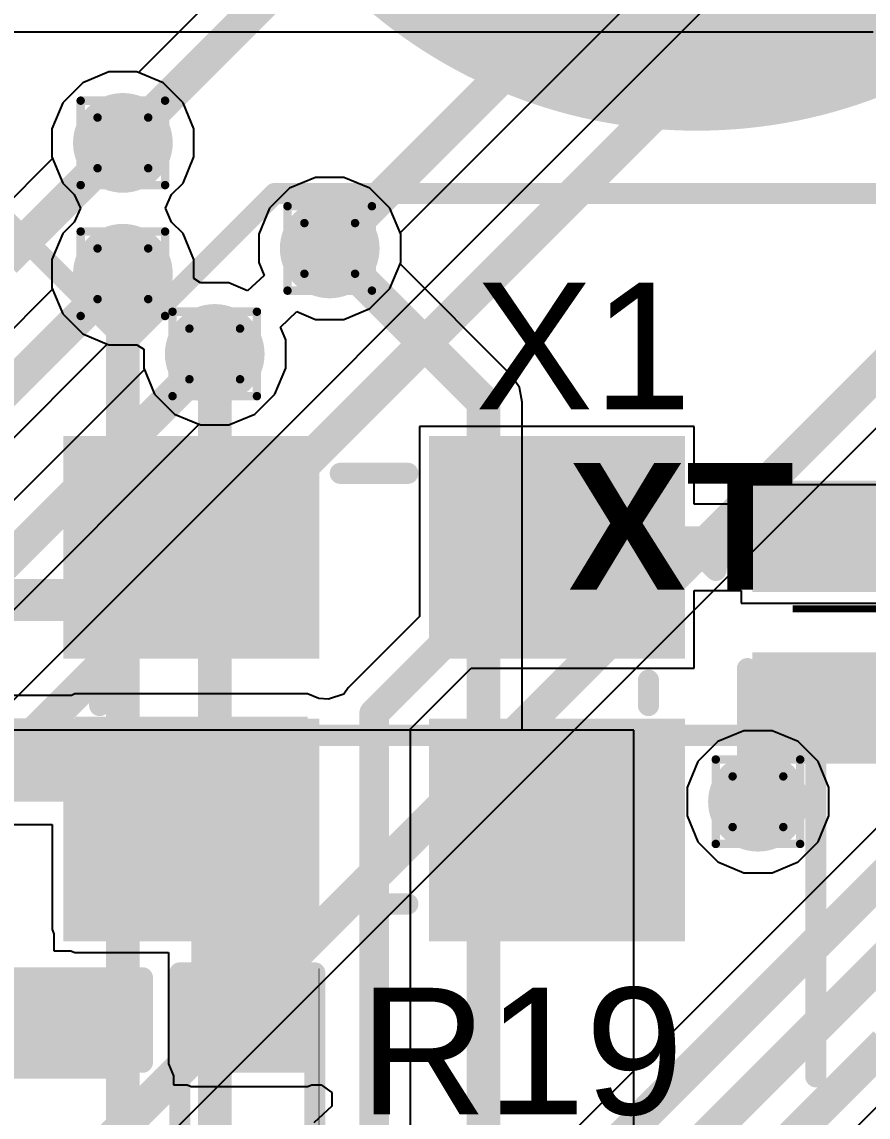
# Model space of a CAD drawing. Header units: inches. Extents: x -22 to 5433, y -13 to 5447.
# Drawn here: x 27.18 to 32.27, y 20.83 to 27.42 of the extents above; entities that cross this region are included whole.
import ezdxf

# ---------------------------------------------------------------- set-up
doc = ezdxf.new("R2010")
doc.units = ezdxf.units.IN
for name, color, linetype in [('Bottom Layer', 5, 'Continuous'), ('Bottom Overlay', 54, 'Continuous'), ('Bottom Paste', 16, 'Continuous'), ('Bottom Solder', 6, 'Continuous'), ('Drill Drawing', 1, 'Continuous'), ('Ground', 16, 'Continuous'), ('Power', 76, 'Continuous'), ('Top Layer', 1, 'Continuous'), ('Top Overlay', 2, 'Continuous'), ('Top Paste', 8, 'Continuous'), ('Top Solder', 216, 'Continuous'), ('Via Holes', 16, 'Continuous')]:
    doc.layers.add(name, color=color, linetype=linetype)
doc.styles.add('Arial', font='', dxfattribs={"height": 0.2})
doc.styles.add('Arial_Bold', font='', dxfattribs={"height": 0.2})
doc.styles.get('Arial').set_extended_font_data('Arial')
doc.styles.get('Arial_Bold').set_extended_font_data('Arial', bold=True)

msp = doc.modelspace()

# ---------------------------------------------------------------- hatches: boundary and pattern name
at = {"layer": 'Bottom Layer'}
h = msp.add_hatch(color=5, dxfattribs=at)
edge = h.paths.add_edge_path()
edge.add_arc((31.2404, 29.8196), 3, 0, 360)
h = msp.add_hatch(color=5, dxfattribs=at)
edge = h.paths.add_edge_path()
edge.add_arc((27.7876, 26.6954), 0.3, 0, 360)
h = msp.add_hatch(color=5, dxfattribs=at)
edge = h.paths.add_edge_path()
edge.add_arc((29.0322, 26.0604), 0.3, 0, 360)
h = msp.add_hatch(color=5, dxfattribs=at)
edge = h.paths.add_edge_path()
edge.add_arc((27.7876, 25.908), 0.3, 0, 360)
h = msp.add_hatch(color=5, dxfattribs=at)
edge = h.paths.add_edge_path()
edge.add_arc((28.3402, 25.4256), 0.3, 0, 360)
h = msp.add_hatch(color=5, dxfattribs=at)
edge = h.paths.add_edge_path()
edge.add_arc((31.609, 22.7315), 0.3, 0, 360)
at = {"layer": 'Bottom Paste'}
h = msp.add_hatch(color=16, dxfattribs=at)
edge = h.paths.add_edge_path()
edge.add_arc((31.2404, 29.8196), 3, 0, 360)
at = {"layer": 'Bottom Solder'}
h = msp.add_hatch(color=6, dxfattribs=at)
edge = h.paths.add_edge_path()
edge.add_arc((31.2404, 29.8196), 3.0508, 0, 360)
at = {"layer": 'Ground'}
h = msp.add_hatch(color=16, dxfattribs=at)
edge = h.paths.add_edge_path()
edge.add_arc((27.7876, 26.6954), 0.3, 0, 360)
h = msp.add_hatch(color=16, dxfattribs=at)
edge = h.paths.add_edge_path()
edge.add_arc((29.0322, 26.0604), 0.3, 0, 360)
h = msp.add_hatch(color=16, dxfattribs=at)
edge = h.paths.add_edge_path()
edge.add_arc((27.7876, 25.908), 0.3, 0, 360)
h = msp.add_hatch(color=16, dxfattribs=at)
edge = h.paths.add_edge_path()
edge.add_arc((28.3402, 25.4256), 0.3, 0, 360)
h = msp.add_hatch(color=16, dxfattribs=at)
edge = h.paths.add_edge_path()
edge.add_arc((31.609, 22.7315), 0.3, 0, 360)
at = {"layer": 'Power'}
h = msp.add_hatch(color=76, dxfattribs=at)
edge = h.paths.add_edge_path()
edge.add_arc((27.7876, 26.6954), 0.3, 0, 360)
h = msp.add_hatch(color=76, dxfattribs=at)
edge = h.paths.add_edge_path()
edge.add_arc((29.0322, 26.0604), 0.3, 0, 360)
h = msp.add_hatch(color=76, dxfattribs=at)
edge = h.paths.add_edge_path()
edge.add_arc((27.7876, 25.908), 0.3, 0, 360)
h = msp.add_hatch(color=76, dxfattribs=at)
edge = h.paths.add_edge_path()
edge.add_arc((28.3402, 25.4256), 0.3, 0, 360)
h = msp.add_hatch(color=76, dxfattribs=at)
edge = h.paths.add_edge_path()
edge.add_arc((31.609, 22.7315), 0.3, 0, 360)
at = {"layer": 'Top Layer'}
h = msp.add_hatch(color=1, dxfattribs=at)
edge = h.paths.add_edge_path()
edge.add_arc((27.7876, 26.6954), 0.3, 0, 360)
h = msp.add_hatch(color=1, dxfattribs=at)
edge = h.paths.add_edge_path()
edge.add_arc((29.0322, 26.0604), 0.3, 0, 360)
h = msp.add_hatch(color=1, dxfattribs=at)
edge = h.paths.add_edge_path()
edge.add_arc((27.7876, 25.908), 0.3, 0, 360)
h = msp.add_hatch(color=1, dxfattribs=at)
edge = h.paths.add_edge_path()
edge.add_arc((28.3402, 25.4256), 0.3, 0, 360)
for points in [[(28.899, 23.6618), (27.499, 23.6618), (27.499, 24.8618), (28.899, 24.8618)], [(31.099, 23.6618), (29.699, 23.6618), (29.699, 24.8618), (31.099, 24.8618)], [(31.6344, 24.5103), (32.2694, 24.5103), (32.2694, 24.0531), (31.6344, 24.0531)], [(31.6344, 23.5705), (32.2694, 23.5705), (32.2694, 23.1133), (31.6344, 23.1133)], [(26.3815, 22.7315), (28.899, 22.7315), (28.899, 23.234), (26.3815, 23.234)], [(27.499, 21.9618), (28.899, 21.9618), (28.899, 23.2427), (27.499, 23.2427)], [(28.199, 21.1554), (28.899, 21.1554), (28.899, 23.2427), (28.199, 23.2427)], [(28.899, 21.9618), (27.499, 21.9618), (27.499, 23.1618), (28.899, 23.1618)], [(31.099, 21.9618), (29.699, 21.9618), (29.699, 23.1618), (31.099, 23.1618)], [(28.8539, 21.1554), (28.2189, 21.1554), (28.2189, 21.6126), (28.8539, 21.6126)], [(26.1544, 21.126), (27.8165, 21.126), (27.8165, 21.5702), (26.1544, 21.5702)], [(27.1815, 21.5832), (27.8165, 21.5832), (27.8165, 21.126), (27.1815, 21.126)]]:
    msp.add_hatch(color=1, dxfattribs=at).paths.add_polyline_path(points)
h = msp.add_hatch(color=1, dxfattribs=at)
edge = h.paths.add_edge_path()
edge.add_arc((31.609, 22.7315), 0.3, 0, 360)
at = {"layer": 'Top Paste'}
for points in [[(28.899, 23.6618), (27.499, 23.6618), (27.499, 24.8618), (28.899, 24.8618)], [(31.099, 23.6618), (29.699, 23.6618), (29.699, 24.8618), (31.099, 24.8618)], [(31.6344, 24.5103), (32.2694, 24.5103), (32.2694, 24.0531), (31.6344, 24.0531)], [(31.6344, 23.5705), (32.2694, 23.5705), (32.2694, 23.1133), (31.6344, 23.1133)], [(28.899, 21.9618), (27.499, 21.9618), (27.499, 23.1618), (28.899, 23.1618)], [(31.099, 21.9618), (29.699, 21.9618), (29.699, 23.1618), (31.099, 23.1618)], [(28.8539, 21.1554), (28.2189, 21.1554), (28.2189, 21.6126), (28.8539, 21.6126)], [(27.1815, 21.5832), (27.8165, 21.5832), (27.8165, 21.126), (27.1815, 21.126)]]:
    msp.add_hatch(color=8, dxfattribs=at).paths.add_polyline_path(points)
at = {"layer": 'Top Solder'}
for points in [[(28.969, 23.5918), (27.429, 23.5918), (27.429, 24.9318), (28.969, 24.9318)], [(31.169, 23.5918), (29.629, 23.5918), (29.629, 24.9318), (31.169, 24.9318)], [(31.5744, 24.5703), (32.3294, 24.5703), (32.3294, 23.9931), (31.5744, 23.9931)], [(31.5744, 23.6305), (32.3294, 23.6305), (32.3294, 23.0533), (31.5744, 23.0533)], [(28.969, 21.8918), (27.429, 21.8918), (27.429, 23.2318), (28.969, 23.2318)], [(31.169, 21.8918), (29.629, 21.8918), (29.629, 23.2318), (31.169, 23.2318)], [(27.1215, 21.6432), (27.8765, 21.6432), (27.8765, 21.066), (27.1215, 21.066)], [(28.9089, 21.1004), (28.1639, 21.1004), (28.1639, 21.6676), (28.9089, 21.6676)]]:
    msp.add_hatch(color=216, dxfattribs=at).paths.add_polyline_path(points)
at = {"layer": 'Via Holes'}
h = msp.add_hatch(color=7, dxfattribs=at)
edge = h.paths.add_edge_path()
edge.add_arc((27.7876, 26.6954), 0.15, 0, 360)
h = msp.add_hatch(color=7, dxfattribs=at)
edge = h.paths.add_edge_path()
edge.add_arc((29.0322, 26.0604), 0.15, 0, 360)
h = msp.add_hatch(color=7, dxfattribs=at)
edge = h.paths.add_edge_path()
edge.add_arc((27.7876, 25.908), 0.15, 0, 360)
h = msp.add_hatch(color=7, dxfattribs=at)
edge = h.paths.add_edge_path()
edge.add_arc((28.3402, 25.4256), 0.15, 0, 360)
h = msp.add_hatch(color=7, dxfattribs=at)
edge = h.paths.add_edge_path()
edge.add_arc((31.609, 22.7315), 0.15, 0, 360)

# ---------------------------------------------------------------- linework, layer by layer
at = {"layer": 'Bottom Layer'}
for p, q in [((27.7027, 27.1224), (27.5457, 27.0574)), ((27.8725, 27.1224), (27.7027, 27.1224)), ((28.0295, 27.0574), (27.8725, 27.1224)), ((27.5457, 27.0574), (27.4256, 26.9373)), ((28.1496, 26.9373), (28.0295, 27.0574)), ((27.4256, 26.9373), (27.3606, 26.7803)), ((28.2146, 26.7803), (28.1496, 26.9373)), ((27.3606, 26.7803), (27.3606, 26.6105)), ((28.2146, 26.6105), (28.2146, 26.7803)), ((27.3642, 26.6017), (27.0395, 26.277)), ((27.3606, 26.6105), (27.3642, 26.6017)), ((28.1496, 26.4535), (28.2146, 26.6105)), ((28.0807, 26.3847), (28.1496, 26.4535)), ((28.9473, 26.4874), (28.7903, 26.4224)), ((29.1171, 26.4874), (28.9473, 26.4874)), ((29.2741, 26.4224), (29.1171, 26.4874)), ((28.0436, 26.3017), (28.0807, 26.3847)), ((28.7903, 26.4224), (28.6702, 26.3023)), ((29.3942, 26.3023), (29.2741, 26.4224)), ((28.0807, 26.2187), (28.0436, 26.3017)), ((28.6702, 26.3023), (28.6052, 26.1453)), ((29.4592, 26.1453), (29.3942, 26.3023)), ((28.1496, 26.1499), (28.0807, 26.2187)), ((28.2146, 25.9929), (28.1496, 26.1499)), ((28.6052, 26.1453), (28.6052, 25.9755)), ((29.4592, 25.9755), (29.4592, 26.1453)), ((28.2146, 25.8798), (28.2146, 25.9929)), ((28.6052, 25.9755), (28.6371, 25.8985)), ((29.4556, 25.9667), (29.4592, 25.9755)), ((30.1229, 25.2993), (29.4556, 25.9667)), ((28.6371, 25.8985), (28.538, 25.8058)), ((28.2553, 25.8526), (28.2146, 25.8798)), ((28.4252, 25.8526), (28.2553, 25.8526)), ((28.538, 25.8058), (28.4252, 25.8526)), ((30.1734, 25.2237), (30.1229, 25.2993)), ((30.1911, 25.1345), (30.1734, 25.2237)), ((30.1911, 23.1618), (30.1911, 25.1345)), ((30.8611, 23.1618), (6.0711, 23.1618)), ((30.8611, 23.1618), (30.1911, 23.1618)), ((30.8611, 5.3309), (30.8611, 23.1618)), ((30.8611, 19.0579), (30.8611, 23.1618))]:
    msp.add_line(p, q, dxfattribs=at)
for points in [[(27.0768, 25.9846, 0.2032, 0.2032, 0), (27.7876, 26.6954, 0.2032, 0.2032, 0)], [(29.0322, 26.0604, 0.2032, 0.2032, 0), (29.9581, 25.1345, 0.2032, 0.2032, 0)], [(27.7876, 19.488, 0.2032, 0.2032, 0), (27.7876, 25.908, 0.2032, 0.2032, 0)], [(28.3402, 19.2406, 0.2032, 0.2032, 0), (28.3402, 25.4256, 0.2032, 0.2032, 0)], [(29.9581, 17.7766, 0.2032, 0.2032, 0), (29.9581, 25.1345, 0.2032, 0.2032, 0)]]:
    msp.add_lwpolyline(points, format="xyseb", dxfattribs=at)
for points in [[(27.7368, 26.6954, 0.1016, 0.1016, 1), (27.8384, 26.6954, 0.1016, 0.1016, 1)], [(28.9814, 26.0604, 0.1016, 0.1016, 1), (29.083, 26.0604, 0.1016, 0.1016, 1)], [(27.7368, 25.908, 0.1016, 0.1016, 1), (27.8384, 25.908, 0.1016, 0.1016, 1)], [(28.2894, 25.4256, 0.1016, 0.1016, 1), (28.391, 25.4256, 0.1016, 0.1016, 1)], [(29.9073, 25.1345, 0.1016, 0.1016, 1), (30.0089, 25.1345, 0.1016, 0.1016, 1)], [(29.9073, 25.1345, 0.1016, 0.1016, 1), (30.0089, 25.1345, 0.1016, 0.1016, 1)]]:
    msp.add_lwpolyline(points, format="xyseb", close=True, dxfattribs=at)
at = {"layer": 'Bottom Overlay'}
for points in [[(26.4144, 26.8986, 0.127, 0.127, 0), (27.8114, 25.5016, 0.127, 0.127, 0)], [(27.8114, 25.5016, 0.127, 0.127, 0), (28.7004, 26.3906, 0.127, 0.127, 0)], [(28.7004, 26.3906, 0.127, 0.127, 0), (33.7804, 26.3906, 0.127, 0.127, 0)], [(4.9576, 23.1309, 0.127, 0.127, 0), (31.9576, 23.1309, 0.127, 0.127, 0)], [(31.9576, 21.0767, 0.127, 0.127, 0), (31.9576, 23.1309, 0.127, 0.127, 0)]]:
    msp.add_lwpolyline(points, format="xyseb", dxfattribs=at)
for points in [[(28.6686, 26.3906, 0.0635, 0.0635, 1), (28.7321, 26.3906, 0.0635, 0.0635, 1)], [(28.6686, 26.3906, 0.0635, 0.0635, 1), (28.7321, 26.3906, 0.0635, 0.0635, 1)], [(27.7796, 25.5016, 0.0635, 0.0635, 1), (27.8431, 25.5016, 0.0635, 0.0635, 1)], [(27.7796, 25.5016, 0.0635, 0.0635, 1), (27.8431, 25.5016, 0.0635, 0.0635, 1)], [(31.9258, 23.1309, 0.0635, 0.0635, 1), (31.9893, 23.1309, 0.0635, 0.0635, 1)], [(31.9258, 23.1309, 0.0635, 0.0635, 1), (31.9893, 23.1309, 0.0635, 0.0635, 1)], [(31.9258, 21.0767, 0.0635, 0.0635, 1), (31.9893, 21.0767, 0.0635, 0.0635, 1)]]:
    msp.add_lwpolyline(points, format="xyseb", close=True, dxfattribs=at)
at = {"layer": 'Drill Drawing'}
for points in [[(27.5336, 26.9494, 0.0508, 0.0508, 0), (28.0416, 26.9494, 0.0508, 0.0508, 0)], [(27.5336, 26.4414, 0.0508, 0.0508, 0), (27.5336, 26.9494, 0.0508, 0.0508, 0)], [(28.0416, 26.4414, 0.0508, 0.0508, 0), (28.0416, 26.9494, 0.0508, 0.0508, 0)], [(27.6352, 26.8478, 0.0508, 0.0508, 0), (27.94, 26.8478, 0.0508, 0.0508, 0)], [(27.6352, 26.543, 0.0508, 0.0508, 0), (27.6352, 26.8478, 0.0508, 0.0508, 0)], [(27.94, 26.543, 0.0508, 0.0508, 0), (27.94, 26.8478, 0.0508, 0.0508, 0)], [(27.6352, 26.543, 0.0508, 0.0508, 0), (27.94, 26.543, 0.0508, 0.0508, 0)], [(27.5336, 26.4414, 0.0508, 0.0508, 0), (28.0416, 26.4414, 0.0508, 0.0508, 0)], [(28.7782, 26.3144, 0.0508, 0.0508, 0), (29.2862, 26.3144, 0.0508, 0.0508, 0)], [(28.7782, 25.8064, 0.0508, 0.0508, 0), (28.7782, 26.3144, 0.0508, 0.0508, 0)], [(29.2862, 25.8064, 0.0508, 0.0508, 0), (29.2862, 26.3144, 0.0508, 0.0508, 0)], [(28.8798, 26.2128, 0.0508, 0.0508, 0), (29.1846, 26.2128, 0.0508, 0.0508, 0)], [(28.8798, 25.908, 0.0508, 0.0508, 0), (28.8798, 26.2128, 0.0508, 0.0508, 0)], [(29.1846, 25.908, 0.0508, 0.0508, 0), (29.1846, 26.2128, 0.0508, 0.0508, 0)], [(27.5336, 26.162, 0.0508, 0.0508, 0), (28.0416, 26.162, 0.0508, 0.0508, 0)], [(27.5336, 25.654, 0.0508, 0.0508, 0), (27.5336, 26.162, 0.0508, 0.0508, 0)], [(28.0416, 25.654, 0.0508, 0.0508, 0), (28.0416, 26.162, 0.0508, 0.0508, 0)], [(27.6352, 26.0604, 0.0508, 0.0508, 0), (27.94, 26.0604, 0.0508, 0.0508, 0)], [(27.6352, 25.7556, 0.0508, 0.0508, 0), (27.6352, 26.0604, 0.0508, 0.0508, 0)], [(27.94, 25.7556, 0.0508, 0.0508, 0), (27.94, 26.0604, 0.0508, 0.0508, 0)], [(28.8798, 25.908, 0.0508, 0.0508, 0), (29.1846, 25.908, 0.0508, 0.0508, 0)], [(28.7782, 25.8064, 0.0508, 0.0508, 0), (29.2862, 25.8064, 0.0508, 0.0508, 0)], [(27.6352, 25.7556, 0.0508, 0.0508, 0), (27.94, 25.7556, 0.0508, 0.0508, 0)], [(28.0862, 25.6796, 0.0508, 0.0508, 0), (28.5942, 25.6796, 0.0508, 0.0508, 0)], [(28.0862, 25.1716, 0.0508, 0.0508, 0), (28.0862, 25.6796, 0.0508, 0.0508, 0)], [(28.5942, 25.1716, 0.0508, 0.0508, 0), (28.5942, 25.6796, 0.0508, 0.0508, 0)], [(27.5336, 25.654, 0.0508, 0.0508, 0), (28.0416, 25.654, 0.0508, 0.0508, 0)], [(28.1878, 25.578, 0.0508, 0.0508, 0), (28.4926, 25.578, 0.0508, 0.0508, 0)], [(28.1878, 25.2732, 0.0508, 0.0508, 0), (28.1878, 25.578, 0.0508, 0.0508, 0)], [(28.4926, 25.2732, 0.0508, 0.0508, 0), (28.4926, 25.578, 0.0508, 0.0508, 0)], [(28.1878, 25.2732, 0.0508, 0.0508, 0), (28.4926, 25.2732, 0.0508, 0.0508, 0)], [(28.0862, 25.1716, 0.0508, 0.0508, 0), (28.5942, 25.1716, 0.0508, 0.0508, 0)], [(31.355, 22.9855, 0.0508, 0.0508, 0), (31.863, 22.9855, 0.0508, 0.0508, 0)], [(31.355, 22.4775, 0.0508, 0.0508, 0), (31.355, 22.9855, 0.0508, 0.0508, 0)], [(31.863, 22.4775, 0.0508, 0.0508, 0), (31.863, 22.9855, 0.0508, 0.0508, 0)], [(31.4566, 22.8839, 0.0508, 0.0508, 0), (31.7614, 22.8839, 0.0508, 0.0508, 0)], [(31.4566, 22.5791, 0.0508, 0.0508, 0), (31.4566, 22.8839, 0.0508, 0.0508, 0)], [(31.7614, 22.5791, 0.0508, 0.0508, 0), (31.7614, 22.8839, 0.0508, 0.0508, 0)], [(31.4566, 22.5791, 0.0508, 0.0508, 0), (31.7614, 22.5791, 0.0508, 0.0508, 0)], [(31.355, 22.4775, 0.0508, 0.0508, 0), (31.863, 22.4775, 0.0508, 0.0508, 0)]]:
    msp.add_lwpolyline(points, format="xyseb", dxfattribs=at)
for points in [[(27.5209, 26.9494, 0.0254, 0.0254, 1), (27.5463, 26.9494, 0.0254, 0.0254, 1)], [(27.5209, 26.9494, 0.0254, 0.0254, 1), (27.5463, 26.9494, 0.0254, 0.0254, 1)], [(28.0289, 26.9494, 0.0254, 0.0254, 1), (28.0543, 26.9494, 0.0254, 0.0254, 1)], [(28.0289, 26.9494, 0.0254, 0.0254, 1), (28.0543, 26.9494, 0.0254, 0.0254, 1)], [(27.6225, 26.8478, 0.0254, 0.0254, 1), (27.6479, 26.8478, 0.0254, 0.0254, 1)], [(27.6225, 26.8478, 0.0254, 0.0254, 1), (27.6479, 26.8478, 0.0254, 0.0254, 1)], [(27.9273, 26.8478, 0.0254, 0.0254, 1), (27.9527, 26.8478, 0.0254, 0.0254, 1)], [(27.9273, 26.8478, 0.0254, 0.0254, 1), (27.9527, 26.8478, 0.0254, 0.0254, 1)], [(27.6225, 26.543, 0.0254, 0.0254, 1), (27.6479, 26.543, 0.0254, 0.0254, 1)], [(27.6225, 26.543, 0.0254, 0.0254, 1), (27.6479, 26.543, 0.0254, 0.0254, 1)], [(27.9273, 26.543, 0.0254, 0.0254, 1), (27.9527, 26.543, 0.0254, 0.0254, 1)], [(27.9273, 26.543, 0.0254, 0.0254, 1), (27.9527, 26.543, 0.0254, 0.0254, 1)], [(27.5209, 26.4414, 0.0254, 0.0254, 1), (27.5463, 26.4414, 0.0254, 0.0254, 1)], [(27.5209, 26.4414, 0.0254, 0.0254, 1), (27.5463, 26.4414, 0.0254, 0.0254, 1)], [(28.0289, 26.4414, 0.0254, 0.0254, 1), (28.0543, 26.4414, 0.0254, 0.0254, 1)], [(28.0289, 26.4414, 0.0254, 0.0254, 1), (28.0543, 26.4414, 0.0254, 0.0254, 1)], [(28.7655, 26.3144, 0.0254, 0.0254, 1), (28.7909, 26.3144, 0.0254, 0.0254, 1)], [(28.7655, 26.3144, 0.0254, 0.0254, 1), (28.7909, 26.3144, 0.0254, 0.0254, 1)], [(29.2735, 26.3144, 0.0254, 0.0254, 1), (29.2989, 26.3144, 0.0254, 0.0254, 1)], [(29.2735, 26.3144, 0.0254, 0.0254, 1), (29.2989, 26.3144, 0.0254, 0.0254, 1)], [(28.8671, 26.2128, 0.0254, 0.0254, 1), (28.8925, 26.2128, 0.0254, 0.0254, 1)], [(28.8671, 26.2128, 0.0254, 0.0254, 1), (28.8925, 26.2128, 0.0254, 0.0254, 1)], [(29.1719, 26.2128, 0.0254, 0.0254, 1), (29.1973, 26.2128, 0.0254, 0.0254, 1)], [(29.1719, 26.2128, 0.0254, 0.0254, 1), (29.1973, 26.2128, 0.0254, 0.0254, 1)], [(27.5209, 26.162, 0.0254, 0.0254, 1), (27.5463, 26.162, 0.0254, 0.0254, 1)], [(27.5209, 26.162, 0.0254, 0.0254, 1), (27.5463, 26.162, 0.0254, 0.0254, 1)], [(28.0289, 26.162, 0.0254, 0.0254, 1), (28.0543, 26.162, 0.0254, 0.0254, 1)], [(28.0289, 26.162, 0.0254, 0.0254, 1), (28.0543, 26.162, 0.0254, 0.0254, 1)], [(27.6225, 26.0604, 0.0254, 0.0254, 1), (27.6479, 26.0604, 0.0254, 0.0254, 1)], [(27.6225, 26.0604, 0.0254, 0.0254, 1), (27.6479, 26.0604, 0.0254, 0.0254, 1)], [(27.9273, 26.0604, 0.0254, 0.0254, 1), (27.9527, 26.0604, 0.0254, 0.0254, 1)], [(27.9273, 26.0604, 0.0254, 0.0254, 1), (27.9527, 26.0604, 0.0254, 0.0254, 1)], [(28.8671, 25.908, 0.0254, 0.0254, 1), (28.8925, 25.908, 0.0254, 0.0254, 1)], [(28.8671, 25.908, 0.0254, 0.0254, 1), (28.8925, 25.908, 0.0254, 0.0254, 1)], [(29.1719, 25.908, 0.0254, 0.0254, 1), (29.1973, 25.908, 0.0254, 0.0254, 1)], [(29.1719, 25.908, 0.0254, 0.0254, 1), (29.1973, 25.908, 0.0254, 0.0254, 1)], [(28.7655, 25.8064, 0.0254, 0.0254, 1), (28.7909, 25.8064, 0.0254, 0.0254, 1)], [(28.7655, 25.8064, 0.0254, 0.0254, 1), (28.7909, 25.8064, 0.0254, 0.0254, 1)], [(29.2735, 25.8064, 0.0254, 0.0254, 1), (29.2989, 25.8064, 0.0254, 0.0254, 1)], [(29.2735, 25.8064, 0.0254, 0.0254, 1), (29.2989, 25.8064, 0.0254, 0.0254, 1)], [(27.6225, 25.7556, 0.0254, 0.0254, 1), (27.6479, 25.7556, 0.0254, 0.0254, 1)], [(27.6225, 25.7556, 0.0254, 0.0254, 1), (27.6479, 25.7556, 0.0254, 0.0254, 1)], [(27.9273, 25.7556, 0.0254, 0.0254, 1), (27.9527, 25.7556, 0.0254, 0.0254, 1)], [(27.9273, 25.7556, 0.0254, 0.0254, 1), (27.9527, 25.7556, 0.0254, 0.0254, 1)], [(28.0735, 25.6796, 0.0254, 0.0254, 1), (28.0989, 25.6796, 0.0254, 0.0254, 1)], [(28.0735, 25.6796, 0.0254, 0.0254, 1), (28.0989, 25.6796, 0.0254, 0.0254, 1)], [(28.5815, 25.6796, 0.0254, 0.0254, 1), (28.6069, 25.6796, 0.0254, 0.0254, 1)], [(28.5815, 25.6796, 0.0254, 0.0254, 1), (28.6069, 25.6796, 0.0254, 0.0254, 1)], [(27.5209, 25.654, 0.0254, 0.0254, 1), (27.5463, 25.654, 0.0254, 0.0254, 1)], [(27.5209, 25.654, 0.0254, 0.0254, 1), (27.5463, 25.654, 0.0254, 0.0254, 1)], [(28.0289, 25.654, 0.0254, 0.0254, 1), (28.0543, 25.654, 0.0254, 0.0254, 1)], [(28.0289, 25.654, 0.0254, 0.0254, 1), (28.0543, 25.654, 0.0254, 0.0254, 1)], [(28.1751, 25.578, 0.0254, 0.0254, 1), (28.2005, 25.578, 0.0254, 0.0254, 1)], [(28.1751, 25.578, 0.0254, 0.0254, 1), (28.2005, 25.578, 0.0254, 0.0254, 1)], [(28.4799, 25.578, 0.0254, 0.0254, 1), (28.5053, 25.578, 0.0254, 0.0254, 1)], [(28.4799, 25.578, 0.0254, 0.0254, 1), (28.5053, 25.578, 0.0254, 0.0254, 1)], [(28.1751, 25.2732, 0.0254, 0.0254, 1), (28.2005, 25.2732, 0.0254, 0.0254, 1)], [(28.1751, 25.2732, 0.0254, 0.0254, 1), (28.2005, 25.2732, 0.0254, 0.0254, 1)], [(28.4799, 25.2732, 0.0254, 0.0254, 1), (28.5053, 25.2732, 0.0254, 0.0254, 1)], [(28.4799, 25.2732, 0.0254, 0.0254, 1), (28.5053, 25.2732, 0.0254, 0.0254, 1)], [(28.0735, 25.1716, 0.0254, 0.0254, 1), (28.0989, 25.1716, 0.0254, 0.0254, 1)], [(28.0735, 25.1716, 0.0254, 0.0254, 1), (28.0989, 25.1716, 0.0254, 0.0254, 1)], [(28.5815, 25.1716, 0.0254, 0.0254, 1), (28.6069, 25.1716, 0.0254, 0.0254, 1)], [(28.5815, 25.1716, 0.0254, 0.0254, 1), (28.6069, 25.1716, 0.0254, 0.0254, 1)], [(31.3423, 22.9855, 0.0254, 0.0254, 1), (31.3677, 22.9855, 0.0254, 0.0254, 1)], [(31.3423, 22.9855, 0.0254, 0.0254, 1), (31.3677, 22.9855, 0.0254, 0.0254, 1)], [(31.8503, 22.9855, 0.0254, 0.0254, 1), (31.8757, 22.9855, 0.0254, 0.0254, 1)], [(31.8503, 22.9855, 0.0254, 0.0254, 1), (31.8757, 22.9855, 0.0254, 0.0254, 1)], [(31.4439, 22.8839, 0.0254, 0.0254, 1), (31.4693, 22.8839, 0.0254, 0.0254, 1)], [(31.4439, 22.8839, 0.0254, 0.0254, 1), (31.4693, 22.8839, 0.0254, 0.0254, 1)], [(31.7487, 22.8839, 0.0254, 0.0254, 1), (31.7741, 22.8839, 0.0254, 0.0254, 1)], [(31.7487, 22.8839, 0.0254, 0.0254, 1), (31.7741, 22.8839, 0.0254, 0.0254, 1)], [(31.4439, 22.5791, 0.0254, 0.0254, 1), (31.4693, 22.5791, 0.0254, 0.0254, 1)], [(31.4439, 22.5791, 0.0254, 0.0254, 1), (31.4693, 22.5791, 0.0254, 0.0254, 1)], [(31.7487, 22.5791, 0.0254, 0.0254, 1), (31.7741, 22.5791, 0.0254, 0.0254, 1)], [(31.7487, 22.5791, 0.0254, 0.0254, 1), (31.7741, 22.5791, 0.0254, 0.0254, 1)], [(31.3423, 22.4775, 0.0254, 0.0254, 1), (31.3677, 22.4775, 0.0254, 0.0254, 1)], [(31.3423, 22.4775, 0.0254, 0.0254, 1), (31.3677, 22.4775, 0.0254, 0.0254, 1)], [(31.8503, 22.4775, 0.0254, 0.0254, 1), (31.8757, 22.4775, 0.0254, 0.0254, 1)], [(31.8503, 22.4775, 0.0254, 0.0254, 1), (31.8757, 22.4775, 0.0254, 0.0254, 1)]]:
    msp.add_lwpolyline(points, format="xyseb", close=True, dxfattribs=at)
at = {"layer": 'Ground'}
for p, q in [((30.493, 29.7304), (27.8813, 27.1188)), ((29.4556, 26.1541), (31.4147, 28.1133)), ((31.7812, 27.996), (23.6327, 19.8476)), ((24.5626, 17.2219), (34.692, 27.3513)), ((27.7027, 27.1224), (27.5457, 27.0574)), ((27.8725, 27.1224), (27.7027, 27.1224)), ((27.8813, 27.1188), (27.8725, 27.1224)), ((27.5457, 27.0574), (27.4256, 26.9373)), ((27.4256, 26.9373), (27.3606, 26.7803)), ((27.3606, 26.7803), (27.3606, 26.6105)), ((27.3606, 26.6105), (27.4256, 26.4535)), ((27.4256, 26.4535), (27.4945, 26.3847)), ((27.4945, 26.3847), (27.5316, 26.3017)), ((27.5316, 26.3017), (27.4945, 26.2187)), ((27.4945, 26.2187), (27.4256, 26.1499)), ((27.4256, 26.1499), (27.3606, 25.9929)), ((29.4592, 26.1453), (29.4556, 26.1541)), ((29.4592, 25.9755), (29.4592, 26.1453)), ((27.3606, 25.9929), (27.3606, 25.8231)), ((29.3942, 25.8185), (29.4592, 25.9755)), ((27.3642, 25.8143), (23.1445, 21.5945)), ((27.3606, 25.8231), (27.3642, 25.8143)), ((29.2741, 25.6984), (29.3942, 25.8185)), ((29.1171, 25.6334), (29.2741, 25.6984)), ((28.7354, 25.5874), (28.8344, 25.6801)), ((28.8344, 25.6801), (28.9473, 25.6334)), ((28.9473, 25.6334), (29.1171, 25.6334)), ((28.7672, 25.5105), (28.7354, 25.5874)), ((28.7672, 25.3406), (28.7672, 25.5105)), ((23.4058, 21.1966), (27.6939, 25.4846)), ((27.6939, 25.4846), (27.7027, 25.481)), ((27.7027, 25.481), (27.8725, 25.481)), ((27.8725, 25.481), (27.9132, 25.4538)), ((27.9132, 25.4538), (27.9132, 25.3406)), ((27.9169, 25.3318), (23.2651, 20.6801)), ((27.9132, 25.3406), (27.9169, 25.3318)), ((28.7022, 25.1837), (28.7672, 25.3406)), ((28.5821, 25.0636), (28.7022, 25.1837)), ((28.4252, 24.9986), (28.5821, 25.0636)), ((23.5265, 20.2822), (28.2465, 25.0022)), ((28.2465, 25.0022), (28.2553, 24.9986)), ((28.2553, 24.9986), (28.4252, 24.9986))]:
    msp.add_line(p, q, dxfattribs=at)
for points in [[(27.7876, 26.6954, 0.2032, 0.2032, 0), (30.6578, 29.5656, 0.2032, 0.2032, 0)], [(29.0322, 26.0604, 0.2032, 0.2032, 0), (31.3182, 28.3464, 0.2032, 0.2032, 0)], [(23.7293, 19.6145, 0.2032, 0.2032, 0), (32.0802, 27.9654, 0.2032, 0.2032, 0)], [(24.3978, 17.3868, 0.2032, 0.2032, 0), (34.5955, 27.5844, 0.2032, 0.2032, 0)], [(23.241, 21.3614, 0.2032, 0.2032, 0), (27.7876, 25.908, 0.2032, 0.2032, 0)], [(23.3617, 20.447, 0.2032, 0.2032, 0), (28.3402, 25.4256, 0.2032, 0.2032, 0)]]:
    msp.add_lwpolyline(points, format="xyseb", dxfattribs=at)
for points in [[(27.7368, 26.6954, 0.1016, 0.1016, 1), (27.8384, 26.6954, 0.1016, 0.1016, 1)], [(28.9814, 26.0604, 0.1016, 0.1016, 1), (29.083, 26.0604, 0.1016, 0.1016, 1)], [(27.7368, 25.908, 0.1016, 0.1016, 1), (27.8384, 25.908, 0.1016, 0.1016, 1)], [(28.2894, 25.4256, 0.1016, 0.1016, 1), (28.391, 25.4256, 0.1016, 0.1016, 1)]]:
    msp.add_lwpolyline(points, format="xyseb", close=True, dxfattribs=at)
at = {"layer": 'Power'}
for p, q in [((27.7027, 27.1224), (27.5457, 27.0574)), ((27.8725, 27.1224), (27.7027, 27.1224)), ((28.0295, 27.0574), (27.8725, 27.1224)), ((27.5457, 27.0574), (27.4256, 26.9373)), ((28.1496, 26.9373), (28.0295, 27.0574)), ((27.4256, 26.9373), (27.3606, 26.7803)), ((28.2146, 26.7803), (28.1496, 26.9373)), ((27.3606, 26.7803), (27.3606, 26.6105)), ((28.2146, 26.6105), (28.2146, 26.7803)), ((27.3606, 26.6105), (27.4256, 26.4535)), ((28.1496, 26.4535), (28.2146, 26.6105)), ((27.4256, 26.4535), (27.4945, 26.3847)), ((28.0807, 26.3847), (28.1496, 26.4535)), ((28.9473, 26.4874), (28.7903, 26.4224)), ((29.1171, 26.4874), (28.9473, 26.4874)), ((29.2741, 26.4224), (29.1171, 26.4874)), ((27.4945, 26.3847), (27.5316, 26.3017)), ((28.0436, 26.3017), (28.0807, 26.3847)), ((28.7903, 26.4224), (28.6702, 26.3023)), ((29.3942, 26.3023), (29.2741, 26.4224)), ((27.5316, 26.3017), (27.4945, 26.2187)), ((28.0807, 26.2187), (28.0436, 26.3017)), ((28.6702, 26.3023), (28.6052, 26.1453)), ((29.4592, 26.1453), (29.3942, 26.3023)), ((27.4945, 26.2187), (27.4256, 26.1499)), ((28.1496, 26.1499), (28.0807, 26.2187)), ((27.4256, 26.1499), (27.3606, 25.9929)), ((28.2146, 25.9929), (28.1496, 26.1499)), ((28.6052, 26.1453), (28.6052, 25.9755)), ((29.4592, 25.9755), (29.4592, 26.1453)), ((27.3606, 25.9929), (27.3606, 25.8231)), ((28.2146, 25.8798), (28.2146, 25.9929)), ((28.6052, 25.9755), (28.6371, 25.8985)), ((29.3942, 25.8185), (29.4592, 25.9755)), ((28.6371, 25.8985), (28.538, 25.8058)), ((28.2553, 25.8526), (28.2146, 25.8798)), ((28.4252, 25.8526), (28.2553, 25.8526)), ((28.538, 25.8058), (28.4252, 25.8526)), ((27.3606, 25.8231), (27.4256, 25.6661)), ((29.2741, 25.6984), (29.3942, 25.8185)), ((29.1171, 25.6334), (29.2741, 25.6984)), ((27.4256, 25.6661), (27.5457, 25.546)), ((28.7354, 25.5874), (28.8344, 25.6801)), ((28.8344, 25.6801), (28.9473, 25.6334)), ((28.9473, 25.6334), (29.1171, 25.6334)), ((28.7672, 25.5105), (28.7354, 25.5874)), ((27.5457, 25.546), (27.7027, 25.481)), ((28.7672, 25.3406), (28.7672, 25.5105)), ((27.7027, 25.481), (27.8725, 25.481)), ((27.8725, 25.481), (27.9132, 25.4538)), ((27.9132, 25.4538), (27.9132, 25.3406)), ((27.9132, 25.3406), (27.9782, 25.1837)), ((28.7022, 25.1837), (28.7672, 25.3406)), ((27.9782, 25.1837), (28.0984, 25.0636)), ((28.5821, 25.0636), (28.7022, 25.1837)), ((28.0984, 25.0636), (28.2553, 24.9986)), ((28.4252, 24.9986), (28.5821, 25.0636)), ((28.2553, 24.9986), (28.4252, 24.9986)), ((31.5241, 23.1585), (31.3671, 23.0935)), ((31.6939, 23.1585), (31.5241, 23.1585)), ((31.8509, 23.0935), (31.6939, 23.1585)), ((31.3671, 23.0935), (31.247, 22.9733)), ((31.971, 22.9733), (31.8509, 23.0935)), ((31.247, 22.9733), (31.182, 22.8164)), ((32.036, 22.8164), (31.971, 22.9733)), ((31.182, 22.8164), (31.182, 22.6465)), ((32.036, 22.6465), (32.036, 22.8164)), ((31.182, 22.6465), (31.247, 22.4896)), ((31.971, 22.4896), (32.036, 22.6465)), ((31.247, 22.4896), (31.3671, 22.3695)), ((31.8509, 22.3695), (31.971, 22.4896)), ((31.3671, 22.3695), (31.5241, 22.3045)), ((31.6939, 22.3045), (31.8509, 22.3695)), ((31.5241, 22.3045), (31.6939, 22.3045))]:
    msp.add_line(p, q, dxfattribs=at)
at = {"layer": 'Top Layer'}
for p, q in [((25.0804, 27.3637), (32.3015, 27.3637)), ((27.7027, 27.1224), (27.5457, 27.0574)), ((27.8725, 27.1224), (27.7027, 27.1224)), ((28.0295, 27.0574), (27.8725, 27.1224)), ((27.5457, 27.0574), (27.4256, 26.9373)), ((28.1496, 26.9373), (28.0295, 27.0574)), ((27.4256, 26.9373), (27.3606, 26.7803)), ((28.2146, 26.7803), (28.1496, 26.9373)), ((27.3606, 26.7803), (27.3606, 26.6105)), ((28.2146, 26.6105), (28.2146, 26.7803)), ((27.3606, 26.6105), (27.4256, 26.4535)), ((28.1496, 26.4535), (28.2146, 26.6105)), ((27.4256, 26.4535), (27.4945, 26.3847)), ((28.0807, 26.3847), (28.1496, 26.4535)), ((28.9473, 26.4874), (28.7903, 26.4224)), ((29.1171, 26.4874), (28.9473, 26.4874)), ((29.2741, 26.4224), (29.1171, 26.4874)), ((27.4945, 26.3847), (27.5316, 26.3017)), ((28.0436, 26.3017), (28.0807, 26.3847)), ((28.7903, 26.4224), (28.6702, 26.3023)), ((29.3942, 26.3023), (29.2741, 26.4224)), ((27.5316, 26.3017), (27.4945, 26.2187)), ((28.0807, 26.2187), (28.0436, 26.3017)), ((28.6702, 26.3023), (28.6052, 26.1453)), ((29.4592, 26.1453), (29.3942, 26.3023)), ((27.4945, 26.2187), (27.4256, 26.1499)), ((28.1496, 26.1499), (28.0807, 26.2187)), ((27.4256, 26.1499), (27.3606, 25.9929)), ((28.2146, 25.9929), (28.1496, 26.1499)), ((28.6052, 26.1453), (28.6052, 25.9755)), ((29.4592, 25.9755), (29.4592, 26.1453)), ((27.3606, 25.9929), (27.3606, 25.8231)), ((28.2146, 25.8798), (28.2146, 25.9929)), ((28.6052, 25.9755), (28.6371, 25.8985)), ((29.3942, 25.8185), (29.4592, 25.9755)), ((28.6371, 25.8985), (28.538, 25.8058)), ((28.2553, 25.8526), (28.2146, 25.8798)), ((28.4252, 25.8526), (28.2553, 25.8526)), ((28.538, 25.8058), (28.4252, 25.8526)), ((27.3606, 25.8231), (27.4256, 25.6661)), ((29.2741, 25.6984), (29.3942, 25.8185)), ((29.1171, 25.6334), (29.2741, 25.6984)), ((27.4256, 25.6661), (27.5457, 25.546)), ((28.7354, 25.5874), (28.8344, 25.6801)), ((28.8344, 25.6801), (28.9473, 25.6334)), ((28.9473, 25.6334), (29.1171, 25.6334)), ((28.7672, 25.5105), (28.7354, 25.5874)), ((27.5457, 25.546), (27.7027, 25.481)), ((28.7672, 25.3406), (28.7672, 25.5105)), ((27.7027, 25.481), (27.8725, 25.481)), ((27.8725, 25.481), (27.9132, 25.4538)), ((27.9132, 25.4538), (27.9132, 25.3406)), ((27.9132, 25.3406), (27.9782, 25.1837)), ((28.7022, 25.1837), (28.7672, 25.3406)), ((27.9782, 25.1837), (28.0984, 25.0636)), ((28.5821, 25.0636), (28.7022, 25.1837)), ((28.0984, 25.0636), (28.2553, 24.9986)), ((28.4252, 24.9986), (28.5821, 25.0636)), ((28.2553, 24.9986), (28.4252, 24.9986)), ((31.226, 24.9888), (29.572, 24.9888)), ((29.572, 24.9888), (29.572, 23.8461)), ((31.226, 24.5208), (31.226, 24.9888)), ((32.3964, 24.6373), (31.5074, 24.6373)), ((31.5074, 24.6373), (31.5074, 24.5208)), ((31.5074, 24.5208), (31.226, 24.5208)), ((31.226, 23.5348), (31.226, 24.0028)), ((31.226, 24.0028), (31.5074, 24.0028)), ((31.5074, 24.0028), (31.5074, 23.9261)), ((31.5074, 23.9261), (32.3964, 23.9261)), ((29.572, 23.8461), (29.1434, 23.4174)), ((29.5192, 23.1706), (29.8833, 23.5348)), ((29.8833, 23.5348), (31.226, 23.5348)), ((29.1434, 23.4174), (29.1176, 23.3788)), ((27.478, 23.3714), (26.3815, 23.3714)), ((27.499, 23.3801), (27.478, 23.3714)), ((28.899, 23.3801), (27.499, 23.3801)), ((28.9673, 23.3519), (28.899, 23.3801)), ((29.0253, 23.3492), (28.9673, 23.3519)), ((29.1176, 23.3788), (29.0253, 23.3492)), ((29.5192, 20.0774), (29.5192, 23.1706)), ((32.8238, 23.0745), (29.5182, 19.7689)), ((26.3815, 22.594), (27.3616, 22.594)), ((27.3616, 22.594), (27.3616, 21.9618)), ((27.3616, 21.9618), (27.372, 21.9365)), ((27.372, 21.9365), (27.372, 21.8348)), ((27.372, 21.8348), (27.4737, 21.8348)), ((27.4737, 21.8348), (27.499, 21.8243)), ((27.499, 21.8243), (28.0616, 21.8243)), ((28.0616, 21.8243), (28.0616, 21.1554)), ((28.0616, 21.1554), (28.0919, 21.0822)), ((28.0919, 21.0822), (28.0919, 21.0284)), ((28.0919, 21.0284), (28.1738, 21.0284)), ((28.1738, 21.0284), (28.199, 21.0179)), ((28.899, 21.0179), (28.9243, 21.0284)), ((28.9243, 21.0284), (28.9809, 21.0284)), ((28.9809, 21.0284), (29.0452, 20.9824)), ((28.199, 21.0179), (28.899, 21.0179)), ((29.0452, 20.9824), (29.0452, 20.9001)), ((31.0337, 19.6066), (32.4394, 21.0123)), ((29.0452, 20.9001), (28.9373, 20.7998))]:
    msp.add_line(p, q, dxfattribs=at)
for points in [[(30.399, 24.2618, 0.254, 0.254, 0), (31.9519, 24.2618, 0.254, 0.254, 0)], [(27.8824, 23.9452, 0.1778, 0.1778, 0), (28.199, 24.2618, 0.1778, 0.1778, 0)], [(29.299, 23.2618, 0.1778, 0.1778, 0), (30.299, 24.2618, 0.1778, 0.1778, 0)], [(30.299, 24.2618, 0.1778, 0.1778, 0), (30.399, 24.2618, 0.1778, 0.1778, 0)], [(30.399, 24.2618, 0.1778, 0.1778, 0), (30.7791, 23.8817, 0.1778, 0.1778, 0)], [(26.699, 23.9452, 0.254, 0.254, 0), (27.8824, 23.9452, 0.254, 0.254, 0)], [(29.299, 20.0774, 0.1778, 0.1778, 0), (29.299, 23.2618, 0.1778, 0.1778, 0)], [(27.7554, 23.0054, 0.1778, 0.1778, 0), (28.199, 22.5618, 0.1778, 0.1778, 0)], [(29.683, 19.6041, 0.2032, 0.2032, 0), (33.0569, 22.978, 0.2032, 0.2032, 0)], [(30.083, 19.5018, 0.2032, 0.2032, 0), (33.3871, 22.8058, 0.2032, 0.2032, 0)], [(28.199, 22.5618, 0.127, 0.127, 0), (28.5364, 22.2244, 0.127, 0.127, 0)], [(30.4846, 19.3871, 0.2032, 0.2032, 0), (32.3756, 21.2782, 0.2032, 0.2032, 0)]]:
    msp.add_lwpolyline(points, format="xyseb", dxfattribs=at)
for points in [[(30.3355, 24.2618, 0.127, 0.127, 1), (30.4625, 24.2618, 0.127, 0.127, 1)], [(31.8884, 24.2618, 0.127, 0.127, 1), (32.0154, 24.2618, 0.127, 0.127, 1)], [(28.1546, 24.2618, 0.0889, 0.0889, 1), (28.2435, 24.2618, 0.0889, 0.0889, 1)], [(30.2546, 24.2618, 0.0889, 0.0889, 1), (30.3435, 24.2618, 0.0889, 0.0889, 1)], [(30.2546, 24.2618, 0.0889, 0.0889, 1), (30.3435, 24.2618, 0.0889, 0.0889, 1)], [(30.3546, 24.2618, 0.0889, 0.0889, 1), (30.4435, 24.2618, 0.0889, 0.0889, 1)], [(30.3546, 24.2618, 0.0889, 0.0889, 1), (30.4435, 24.2618, 0.0889, 0.0889, 1)], [(27.8189, 23.9452, 0.127, 0.127, 1), (27.9459, 23.9452, 0.127, 0.127, 1)], [(27.838, 23.9452, 0.0889, 0.0889, 1), (27.9269, 23.9452, 0.0889, 0.0889, 1)], [(30.7347, 23.8817, 0.0889, 0.0889, 1), (30.8236, 23.8817, 0.0889, 0.0889, 1)], [(29.2546, 23.2618, 0.0889, 0.0889, 1), (29.3435, 23.2618, 0.0889, 0.0889, 1)], [(29.2546, 23.2618, 0.0889, 0.0889, 1), (29.3435, 23.2618, 0.0889, 0.0889, 1)], [(27.711, 23.0054, 0.0889, 0.0889, 1), (27.7999, 23.0054, 0.0889, 0.0889, 1)], [(28.1546, 22.5618, 0.0889, 0.0889, 1), (28.2435, 22.5618, 0.0889, 0.0889, 1)], [(28.1673, 22.5618, 0.0635, 0.0635, 1), (28.2308, 22.5618, 0.0635, 0.0635, 1)], [(28.5046, 22.2244, 0.0635, 0.0635, 1), (28.5681, 22.2244, 0.0635, 0.0635, 1)]]:
    msp.add_lwpolyline(points, format="xyseb", close=True, dxfattribs=at)
at = {"layer": 'Top Overlay'}
for points in [[(29.0958, 24.7072, 0.127, 0.127, 0), (29.5022, 24.7072, 0.127, 0.127, 0)], [(31.5455, 24.5992, 0.127, 0.127, 0), (32.3583, 24.5992, 0.127, 0.127, 0)], [(31.5455, 24.0912, 0.127, 0.127, 0), (31.5455, 24.5992, 0.127, 0.127, 0)], [(31.2294, 24.25, 0.127, 0.127, 0), (31.3564, 24.377, 0.127, 0.127, 0)], [(31.3564, 24.123, 0.127, 0.127, 0), (31.3564, 24.377, 0.127, 0.127, 0)], [(31.2294, 24.25, 0.127, 0.127, 0), (31.3564, 24.123, 0.127, 0.127, 0)], [(31.5455, 23.0244, 0.127, 0.127, 0), (31.5455, 23.5324, 0.127, 0.127, 0)], [(27.648, 23.3102, 0.127, 0.127, 0), (27.648, 23.4626, 0.127, 0.127, 0)], [(30.95, 23.3102, 0.127, 0.127, 0), (30.95, 23.4626, 0.127, 0.127, 0)], [(31.5455, 23.0244, 0.127, 0.127, 0), (32.3583, 23.0244, 0.127, 0.127, 0)], [(29.0958, 22.1164, 0.127, 0.127, 0), (29.5022, 22.1164, 0.127, 0.127, 0)], [(28.13, 21.7015, 0.127, 0.127, 0), (28.9428, 21.7015, 0.127, 0.127, 0)], [(28.13, 20.1267, 0.127, 0.127, 0), (28.13, 21.7015, 0.127, 0.127, 0)], [(28.9428, 20.1267, 0.127, 0.127, 0), (28.9428, 21.7015, 0.127, 0.127, 0)], [(27.0926, 21.6721, 0.127, 0.127, 0), (27.9054, 21.6721, 0.127, 0.127, 0)], [(27.9054, 21.1641, 0.127, 0.127, 0), (27.9054, 21.6721, 0.127, 0.127, 0)], [(28.9682, 20.1013, 0.00323, 0.00323, 0), (28.9682, 21.7269, 0.00323, 0.00323, 0)]]:
    msp.add_lwpolyline(points, format="xyseb", dxfattribs=at)
for points in [[(29.0641, 24.7072, 0.0635, 0.0635, 1), (29.1276, 24.7072, 0.0635, 0.0635, 1)], [(29.4705, 24.7072, 0.0635, 0.0635, 1), (29.534, 24.7072, 0.0635, 0.0635, 1)], [(31.5137, 24.5992, 0.0635, 0.0635, 1), (31.5772, 24.5992, 0.0635, 0.0635, 1)], [(31.5137, 24.5992, 0.0635, 0.0635, 1), (31.5772, 24.5992, 0.0635, 0.0635, 1)], [(31.3247, 24.377, 0.0635, 0.0635, 1), (31.3882, 24.377, 0.0635, 0.0635, 1)], [(31.3247, 24.377, 0.0635, 0.0635, 1), (31.3882, 24.377, 0.0635, 0.0635, 1)], [(31.1977, 24.25, 0.0635, 0.0635, 1), (31.2612, 24.25, 0.0635, 0.0635, 1)], [(31.1977, 24.25, 0.0635, 0.0635, 1), (31.2612, 24.25, 0.0635, 0.0635, 1)], [(31.3247, 24.123, 0.0635, 0.0635, 1), (31.3882, 24.123, 0.0635, 0.0635, 1)], [(31.3247, 24.123, 0.0635, 0.0635, 1), (31.3882, 24.123, 0.0635, 0.0635, 1)], [(31.5137, 24.0912, 0.0635, 0.0635, 1), (31.5772, 24.0912, 0.0635, 0.0635, 1)], [(31.5137, 23.5324, 0.0635, 0.0635, 1), (31.5772, 23.5324, 0.0635, 0.0635, 1)], [(27.6163, 23.4626, 0.0635, 0.0635, 1), (27.6798, 23.4626, 0.0635, 0.0635, 1)], [(30.9183, 23.4626, 0.0635, 0.0635, 1), (30.9818, 23.4626, 0.0635, 0.0635, 1)], [(27.6163, 23.3102, 0.0635, 0.0635, 1), (27.6798, 23.3102, 0.0635, 0.0635, 1)], [(30.9183, 23.3102, 0.0635, 0.0635, 1), (30.9818, 23.3102, 0.0635, 0.0635, 1)], [(31.5137, 23.0244, 0.0635, 0.0635, 1), (31.5772, 23.0244, 0.0635, 0.0635, 1)], [(31.5137, 23.0244, 0.0635, 0.0635, 1), (31.5772, 23.0244, 0.0635, 0.0635, 1)], [(29.0641, 22.1164, 0.0635, 0.0635, 1), (29.1276, 22.1164, 0.0635, 0.0635, 1)], [(29.4705, 22.1164, 0.0635, 0.0635, 1), (29.534, 22.1164, 0.0635, 0.0635, 1)], [(28.0982, 21.7015, 0.0635, 0.0635, 1), (28.1617, 21.7015, 0.0635, 0.0635, 1)], [(28.0982, 21.7015, 0.0635, 0.0635, 1), (28.1617, 21.7015, 0.0635, 0.0635, 1)], [(28.911, 21.7015, 0.0635, 0.0635, 1), (28.9745, 21.7015, 0.0635, 0.0635, 1)], [(28.911, 21.7015, 0.0635, 0.0635, 1), (28.9745, 21.7015, 0.0635, 0.0635, 1)], [(27.8737, 21.6721, 0.0635, 0.0635, 1), (27.9372, 21.6721, 0.0635, 0.0635, 1)], [(27.8737, 21.6721, 0.0635, 0.0635, 1), (27.9372, 21.6721, 0.0635, 0.0635, 1)], [(28.9674, 21.7269, 0.00161, 0.00161, 1), (28.969, 21.7269, 0.00161, 0.00161, 1)], [(27.8737, 21.1641, 0.0635, 0.0635, 1), (27.9372, 21.1641, 0.0635, 0.0635, 1)]]:
    msp.add_lwpolyline(points, format="xyseb", close=True, dxfattribs=at)

# ---------------------------------------------------------------- texts
at = {"layer": 'Bottom Overlay', "style": 'Arial_Bold', "text_generation_flag": 2}
msp.add_text('SBUS_TX', height=0.762, rotation=360, dxfattribs=at).set_placement((35.3765, 24.0069))
at = {"layer": 'Top Overlay', "style": 'Arial'}
for s, p in [('X1', (29.9074, 25.092)), ('R19', (29.2091, 20.8502))]:
    msp.add_text(s, height=0.762, dxfattribs=at).set_placement(p)

doc.saveas('drawing.dxf')
